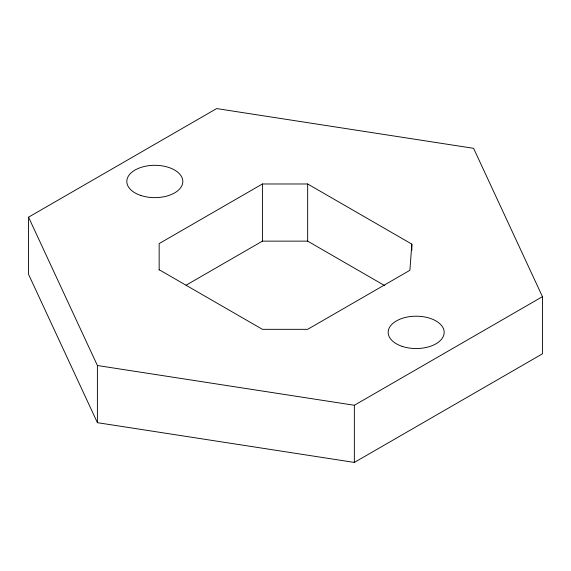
<?xml version="1.0" encoding="UTF-8"?>
<svg xmlns="http://www.w3.org/2000/svg" width="571" height="571" viewBox="0 0 571 571"><rect width="100%" height="100%" fill="white"/><g stroke="black" fill="none" stroke-linecap="round" stroke-linejoin="round"><path stroke-width="0.86" d="M159.159 269.969L159.159 243.589L262.41 183.983L307.662 183.983L411.841 244.124L409.892 270.304L307.662 329.324L262.41 329.324L159.159 269.719M28.55 217.173L216.652 108.576L473.602 148.324L542.45 296.67L542.45 353.827L354.348 462.424L97.398 422.676L28.55 274.33L28.55 217.173L97.398 365.519L97.398 422.676M186.132 285.179L262.41 241.14L307.662 241.14L384.833 285.693M97.398 365.519L354.348 405.267L542.45 296.67M411.841 244.124L411.841 250.284M354.348 405.267L354.348 462.424M307.662 183.983L307.662 241.14M262.41 183.983L262.41 241.14M140.816 195.475A28 16.166 0 0 0 182.82 181.471A28 16.166 0 0 0 140.816 167.474A28 16.166 0 0 0 140.816 195.475M402.177 346.369A28 16.166 0 0 0 444.181 332.372A28 16.166 0 0 0 402.177 318.368A28 16.166 0 0 0 402.177 346.369"/></g></svg>
